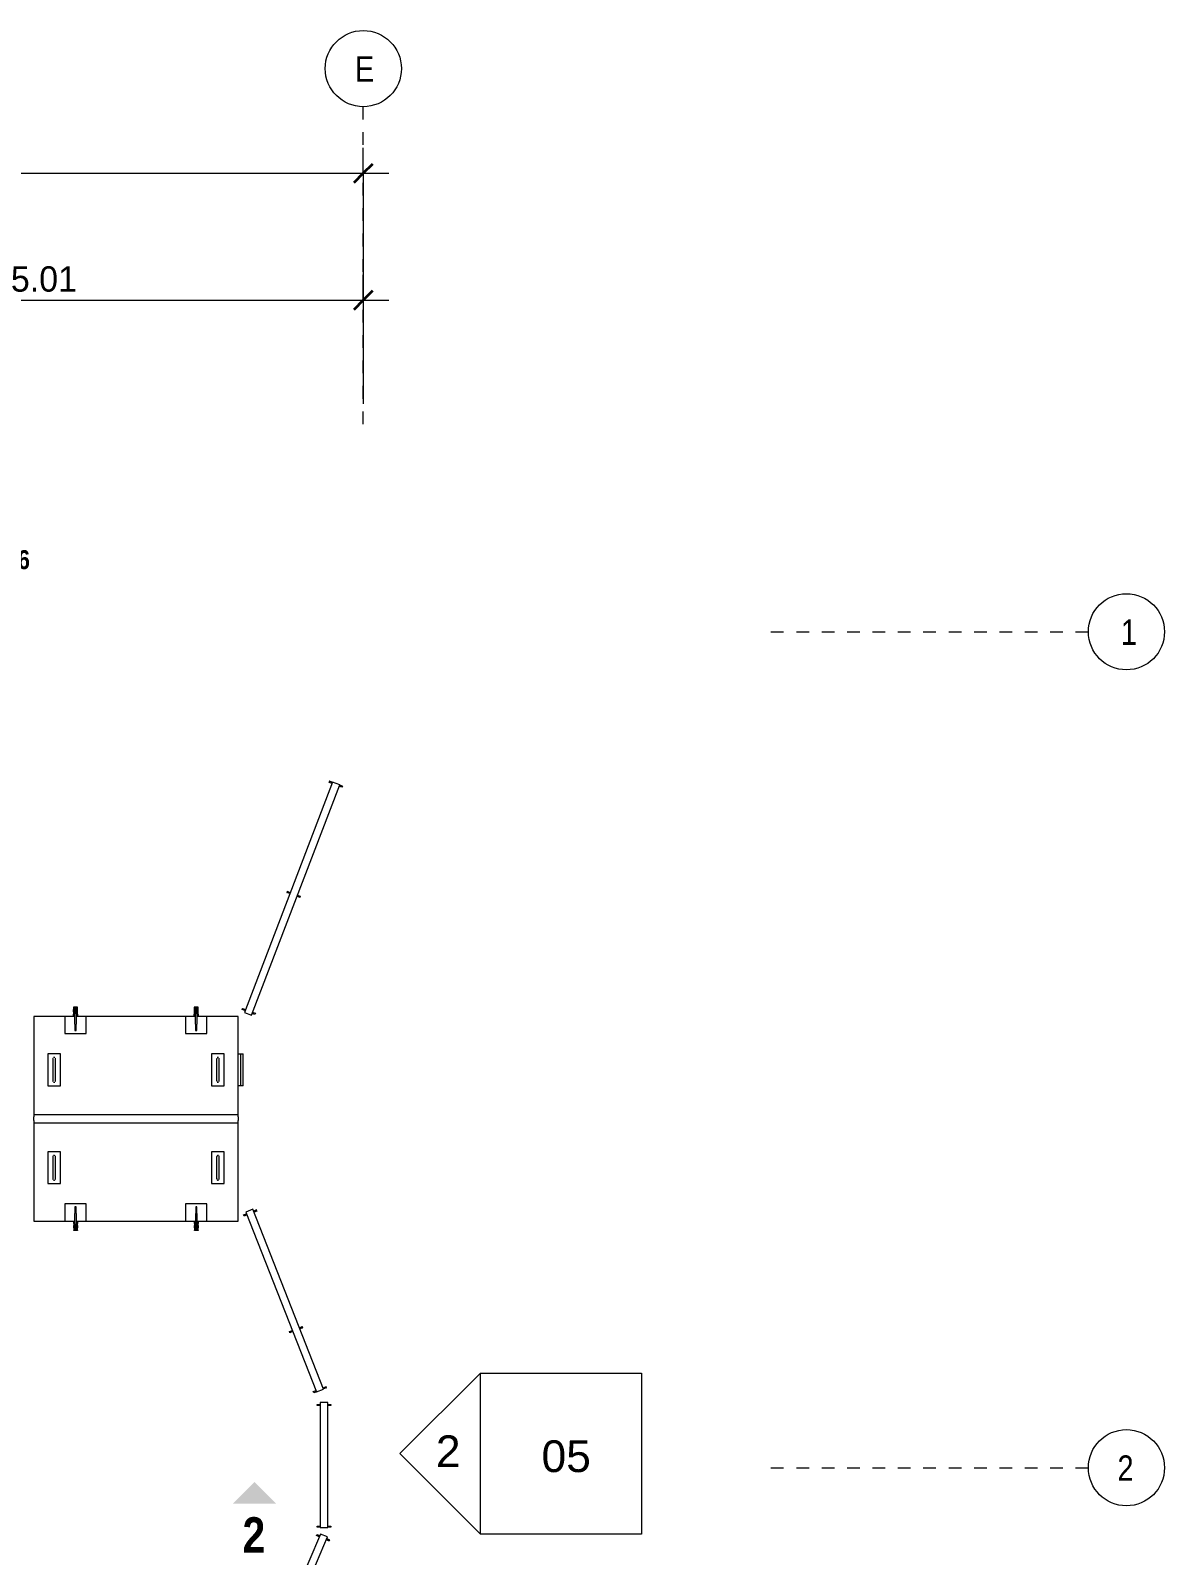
# Model space of a CAD drawing. Header units: metres. Extents: x -3 to 175, y -5 to 18.
# Drawn here: x 125.87 to 134.81, y 5.95 to 17.96 of the extents above; entities that cross this region are included whole.
import ezdxf

# ---------------------------------------------------------------- set-up
doc = ezdxf.new("R2010")
doc.units = ezdxf.units.M
doc.linetypes.add('Grid Line', pattern=[0.022225, 0.0127, -0.003175, 0.003175, -0.003175])
for name, color, linetype, lineweight in [('A-ANNO-DIMS', 7, 'Continuous', 9), ('A-ANNO-DIMS-100', 7, 'Continuous', 9), ('A-FLOR-HRAL', 7, 'Continuous', 9), ('A-GENM', 7, 'Continuous', 9), ('G-ANNO-SYMB', 7, 'Continuous', 9), ('S-GRID', 7, 'Continuous', 9), ('S-GRID-IDEN', 7, 'Continuous', 9)]:
    doc.layers.add(name, color=color, linetype=linetype, lineweight=lineweight)
doc.styles.add('Arial', font='arial.ttf', dxfattribs={"height": 0.25})
doc.styles.add('Century Gothic_1', font='GOTHIC.TTF', dxfattribs={"height": 0.2})
doc.styles.add('Saira Condensed', font='SairaCondensed-Regular.ttf', dxfattribs={"height": 0.2})
doc.styles.add('Saira Condensed_B', font='', dxfattribs={"height": 0.15})
doc.styles.add('Saira Condensed_B_1', font='', dxfattribs={"height": 0.28})
doc.styles.get('Saira Condensed_B').set_extended_font_data('Saira Condensed', bold=True)
doc.styles.get('Saira Condensed_B_1').set_extended_font_data('Saira Condensed', bold=True)
doc.dimstyles.new('FCA_N_Cotas_E100', dxfattribs={"dimscale": 0.3048, "dimtxt": 0.208834, "dimasz": 0.492126, "dimexe": 0.656168, "dimexo": 0.656168, "dimgap": 0.032808, "dimtad": 1, "dimrnd": 0.01, "dimzin": 0, "dimdsep": 46, "dimtxsty": 'Century Gothic_1', "dimblk1": 'OBLIQUE', "dimblk2": 'OBLIQUE', "dimsah": 1, "dimcen": 0.09, "dimdle": 0.656168, "dimazin": 2, "dimtfac": 1, "dimtdec": 4, "dimtix": 1, "dimtmove": 0, "dimatfit": 3, "dimfxl": 1, "dimtvp": 1, "dimtolj": 1, "dimtzin": 0, "dimarcsym": 2})

# ---------------------------------------------------------------- blocks, each defined once
blk = doc.blocks.new('Railing - 50 x 12mm-V205-N-Hab-01')
at = {"layer": 'A-FLOR-HRAL'}
for p, q in [((-0.054, -0.002), (-0.037, -0.002)), ((-0.054, -0.012), (-0.054, -0.002)), ((-0.037, -0.012), (-0.054, -0.012)), ((-0.037, -0.002), (-0.03, -0.002)), ((-0.037, -0.012), (-0.037, -0.002)), ((-0.03, -0.012), (-0.037, -0.012)), ((0.03, -0.002), (0.053, -0.002)), ((0.053, -0.012), (0.03, -0.012)), ((0.054, -0.002), (0.053, -0.002)), ((0.053, -0.002), (0.053, -0.012)), ((0.053, -0.012), (0.054, -0.012)), ((0.054, -0.012), (0.054, -0.002)), ((0.054, -0.012), (0.054, -0.002))]:
    blk.add_line(p, q, dxfattribs=at)
blk = doc.blocks.new('Railing - 50 x 12mm-V196-N-Hab-01')
at = {"layer": 'A-FLOR-HRAL'}
for p, q in [((-0.054, -0.002), (-0.037, -0.002)), ((-0.054, -0.012), (-0.054, -0.002)), ((-0.037, -0.012), (-0.054, -0.012)), ((-0.037, -0.002), (-0.03, -0.002)), ((-0.037, -0.012), (-0.037, -0.002)), ((-0.03, -0.012), (-0.037, -0.012)), ((0.03, -0.002), (0.053, -0.002)), ((0.053, -0.012), (0.03, -0.012)), ((0.054, -0.002), (0.053, -0.002)), ((0.053, -0.002), (0.053, -0.012)), ((0.053, -0.012), (0.054, -0.012)), ((0.054, -0.012), (0.054, -0.002)), ((0.054, -0.012), (0.054, -0.002))]:
    blk.add_line(p, q, dxfattribs=at)
blk = doc.blocks.new('Railing - Railing-2595749-N-Hab-01')
at = {"layer": 'A-FLOR-HRAL'}
for p, q in [((17.666, 12.044), (16.971, 10.23)), ((17.027, 10.208), (17.722, 12.022)), ((17.722, 12.022), (17.666, 12.044)), ((16.971, 10.23), (17.027, 10.208))]:
    blk.add_line(p, q, dxfattribs=at)
at = {"rotation": 159.0388208540791}
for name, p in [('Railing - 50 x 12mm-V196-N-Hab-01', (17.689, 12.021)), ('Railing - 50 x 12mm-V196-N-Hab-01', (17.356, 11.153)), ('Railing - 50 x 12mm-V205-N-Hab-01', (17.003, 10.231))]:
    blk.add_blockref(name, p, dxfattribs=at)
blk = doc.blocks.new('Railing - 50 x 12mm-V209-N-Hab-01')
at = {"layer": 'A-FLOR-HRAL'}
for p, q in [((-0.054, -0.002), (-0.037, -0.002)), ((-0.054, -0.012), (-0.054, -0.002)), ((-0.037, -0.012), (-0.054, -0.012)), ((-0.037, -0.002), (-0.03, -0.002)), ((-0.037, -0.012), (-0.037, -0.002)), ((-0.03, -0.012), (-0.037, -0.012)), ((0.03, -0.002), (0.053, -0.002)), ((0.053, -0.012), (0.03, -0.012)), ((0.054, -0.002), (0.053, -0.002)), ((0.053, -0.002), (0.053, -0.012)), ((0.053, -0.012), (0.054, -0.012)), ((0.054, -0.012), (0.054, -0.002)), ((0.054, -0.012), (0.054, -0.002))]:
    blk.add_line(p, q, dxfattribs=at)
blk = doc.blocks.new('Railing - 50 x 12mm-V194-N-Hab-01')
at = {"layer": 'A-FLOR-HRAL'}
for p, q in [((-0.054, -0.002), (-0.037, -0.002)), ((-0.054, -0.012), (-0.054, -0.002)), ((-0.037, -0.012), (-0.054, -0.012)), ((-0.037, -0.002), (-0.03, -0.002)), ((-0.037, -0.012), (-0.037, -0.002)), ((-0.03, -0.012), (-0.037, -0.012)), ((0.03, -0.002), (0.053, -0.002)), ((0.053, -0.012), (0.03, -0.012)), ((0.054, -0.002), (0.053, -0.002)), ((0.053, -0.002), (0.053, -0.012)), ((0.053, -0.012), (0.054, -0.012)), ((0.054, -0.012), (0.054, -0.002)), ((0.054, -0.012), (0.054, -0.002))]:
    blk.add_line(p, q, dxfattribs=at)
blk = doc.blocks.new('Railing - Railing-2595862-N-Hab-01')
at = {"layer": 'A-FLOR-HRAL'}
for p, q in [((17.038, 8.679), (16.982, 8.657)), ((16.982, 8.657), (17.539, 7.241)), ((17.595, 7.263), (17.038, 8.679)), ((17.539, 7.241), (17.595, 7.263))]:
    blk.add_line(p, q, dxfattribs=at)
at = {"rotation": 21.49276638436435}
for name, p in [('Railing - 50 x 12mm-V209-N-Hab-01', (17.015, 8.656)), ('Railing - 50 x 12mm-V194-N-Hab-01', (17.376, 7.737)), ('Railing - 50 x 12mm-V194-N-Hab-01', (17.563, 7.264))]:
    blk.add_blockref(name, p, dxfattribs=at)
blk = doc.blocks.new('Railing - 50 x 12mm-V210-N-Hab-01')
at = {"layer": 'A-FLOR-HRAL'}
for p, q in [((-0.054, -0.002), (-0.037, -0.002)), ((-0.054, -0.012), (-0.054, -0.002)), ((-0.037, -0.012), (-0.054, -0.012)), ((-0.037, -0.002), (-0.03, -0.002)), ((-0.037, -0.012), (-0.037, -0.002)), ((-0.03, -0.012), (-0.037, -0.012)), ((0.03, -0.002), (0.053, -0.002)), ((0.053, -0.012), (0.03, -0.012)), ((0.054, -0.002), (0.053, -0.002)), ((0.053, -0.002), (0.053, -0.012)), ((0.053, -0.012), (0.054, -0.012)), ((0.054, -0.012), (0.054, -0.002)), ((0.054, -0.012), (0.054, -0.002))]:
    blk.add_line(p, q, dxfattribs=at)
blk = doc.blocks.new('Railing - 50 x 12mm-V201-N-Hab-01')
at = {"layer": 'A-FLOR-HRAL'}
for p, q in [((-0.054, -0.002), (-0.037, -0.002)), ((-0.054, -0.012), (-0.054, -0.002)), ((-0.037, -0.012), (-0.054, -0.012)), ((-0.037, -0.002), (-0.03, -0.002)), ((-0.037, -0.012), (-0.037, -0.002)), ((-0.03, -0.012), (-0.037, -0.012)), ((0.03, -0.002), (0.053, -0.002)), ((0.053, -0.012), (0.03, -0.012)), ((0.054, -0.002), (0.053, -0.002)), ((0.053, -0.002), (0.053, -0.012)), ((0.053, -0.012), (0.054, -0.012)), ((0.054, -0.012), (0.054, -0.002)), ((0.054, -0.012), (0.054, -0.002))]:
    blk.add_line(p, q, dxfattribs=at)
blk = doc.blocks.new('Railing - Railing-2595904-N-Hab-01')
at = {"layer": 'A-FLOR-HRAL'}
for p, q in [((17.568, 7.157), (17.568, 6.173)), ((17.628, 7.157), (17.568, 7.157)), ((17.628, 6.173), (17.628, 7.157)), ((17.568, 6.173), (17.628, 6.173))]:
    blk.add_line(p, q, dxfattribs=at)
for name, p in [('Railing - 50 x 12mm-V210-N-Hab-01', (17.598, 7.144)), ('Railing - 50 x 12mm-V201-N-Hab-01', (17.598, 6.186))]:
    blk.add_blockref(name, p)
blk = doc.blocks.new('Railing - 50 x 12mm-V211-N-Hab-01')
at = {"layer": 'A-FLOR-HRAL'}
for p, q in [((-0.054, -0.002), (-0.037, -0.002)), ((-0.054, -0.012), (-0.054, -0.002)), ((-0.037, -0.012), (-0.054, -0.012)), ((-0.037, -0.002), (-0.03, -0.002)), ((-0.037, -0.012), (-0.037, -0.002)), ((-0.03, -0.012), (-0.037, -0.012)), ((0.03, -0.002), (0.053, -0.002)), ((0.053, -0.012), (0.03, -0.012)), ((0.054, -0.002), (0.053, -0.002)), ((0.053, -0.002), (0.053, -0.012)), ((0.053, -0.012), (0.054, -0.012)), ((0.054, -0.012), (0.054, -0.002)), ((0.054, -0.012), (0.054, -0.002))]:
    blk.add_line(p, q, dxfattribs=at)
blk = doc.blocks.new('Railing - Railing-2595934-N-Hab-01')
at = {"layer": 'A-FLOR-HRAL'}
for p, q in [((17.571, 6.121), (16.974, 4.715)), ((17.029, 4.691), (17.626, 6.098)), ((17.626, 6.098), (17.571, 6.121)), ((16.974, 4.715), (17.029, 4.691))]:
    blk.add_line(p, q, dxfattribs=at)
at = {"rotation": 336.9999999999996}
for name, p in [('Railing - 50 x 12mm-V211-N-Hab-01', (17.593, 6.098)), ('Railing - 50 x 12mm-V196-N-Hab-01', (17.207, 5.189)), ('Railing - 50 x 12mm-V196-N-Hab-01', (17.006, 4.715))]:
    blk.add_blockref(name, p, dxfattribs=at)
blk = doc.blocks.new('M_Boca Acceso Tanque alimentación - M_Boca Acceso Tanque alimentación-2617080-N-Hab-01')
at = {"layer": 'A-GENM'}
for p, q in [((-0.511, 0.825), (-0.511, 0.843)), ((-0.26, 0.843), (-0.511, 0.843)), ((-0.26, 0.843), (-0.26, 0.825)), ((-0.031, 0.805), (-0.806, 0.805)), ((-0.806, 0.805), (-0.806, 0.558)), ((-0.511, 0.805), (-0.511, 0.825)), ((-0.26, 0.825), (-0.511, 0.825)), ((-0.26, 0.825), (-0.26, 0.805)), ((-0.031, 0.805), (-0.031, -0.805)), ((-0.015, 0.805), (-0.031, 0.805)), ((-0.015, 0.805), (0.015, 0.805)), ((0.031, 0.805), (0.015, 0.805)), ((0.031, -0.805), (0.031, 0.805)), ((0.806, 0.805), (0.031, 0.805)), ((0.806, 0.558), (0.806, 0.805)), ((-0.26, 0.695), (-0.511, 0.695)), ((-0.511, 0.695), (-0.511, 0.645)), ((-0.511, 0.645), (-0.511, 0.594)), ((-0.386, 0.655), (-0.443, 0.655)), ((-0.443, 0.635), (-0.386, 0.635)), ((-0.328, 0.655), (-0.386, 0.655)), ((-0.386, 0.635), (-0.328, 0.635)), ((-0.26, 0.645), (-0.26, 0.695)), ((-0.26, 0.594), (-0.26, 0.645)), ((0.26, 0.695), (0.26, 0.645)), ((0.511, 0.695), (0.26, 0.695)), ((0.26, 0.645), (0.26, 0.594)), ((0.386, 0.655), (0.328, 0.655)), ((0.328, 0.635), (0.386, 0.635)), ((0.443, 0.655), (0.386, 0.655)), ((0.386, 0.635), (0.443, 0.635)), ((0.511, 0.645), (0.511, 0.695)), ((0.511, 0.594), (0.511, 0.645)), ((-0.88, 0.489), (-0.878, 0.489)), ((-0.88, 0.479), (-0.88, 0.489)), ((-0.878, 0.489), (-0.878, 0.479)), ((-0.824, 0.489), (-0.878, 0.489)), ((-0.878, 0.489), (-0.878, 0.479)), ((-0.86, 0.49), (-0.86, 0.489)), ((-0.842, 0.49), (-0.86, 0.49)), ((-0.842, 0.489), (-0.842, 0.49)), ((-0.824, 0.479), (-0.824, 0.489)), ((-0.824, 0.489), (-0.806, 0.489)), ((-0.671, 0.558), (-0.806, 0.558)), ((-0.806, 0.558), (-0.806, 0.479)), ((-0.671, 0.39), (-0.671, 0.558)), ((-0.511, 0.594), (-0.26, 0.594)), ((0.26, 0.594), (0.511, 0.594)), ((0.806, 0.558), (0.671, 0.558)), ((0.671, 0.558), (0.671, 0.39)), ((0.806, 0.48), (0.806, 0.558)), ((0.806, 0.49), (0.824, 0.49)), ((0.824, 0.49), (0.824, 0.48)), ((0.878, 0.49), (0.824, 0.49)), ((0.842, 0.492), (0.842, 0.49)), ((0.86, 0.492), (0.842, 0.492)), ((0.86, 0.49), (0.86, 0.492)), ((0.878, 0.48), (0.878, 0.49)), ((0.878, 0.49), (0.88, 0.49)), ((0.878, 0.48), (0.878, 0.49)), ((0.88, 0.49), (0.88, 0.48)), ((-0.878, 0.479), (-0.88, 0.479)), ((-0.88, 0.469), (-0.878, 0.469)), ((-0.88, 0.459), (-0.88, 0.469)), ((-0.878, 0.459), (-0.88, 0.459)), ((-0.878, 0.479), (-0.878, 0.469)), ((-0.827, 0.479), (-0.878, 0.479)), ((-0.878, 0.469), (-0.827, 0.469)), ((-0.878, 0.469), (-0.878, 0.459)), ((-0.878, 0.469), (-0.878, 0.459)), ((-0.878, 0.459), (-0.824, 0.459)), ((-0.86, 0.459), (-0.86, 0.457)), ((-0.86, 0.457), (-0.842, 0.457)), ((-0.842, 0.457), (-0.842, 0.459)), ((-0.827, 0.479), (-0.746, 0.479)), ((-0.746, 0.469), (-0.827, 0.469)), ((-0.824, 0.459), (-0.824, 0.469)), ((-0.806, 0.459), (-0.824, 0.459)), ((-0.806, 0.469), (-0.806, 0.39)), ((-0.806, 0.39), (-0.806, -0.393)), ((-0.806, 0.39), (-0.671, 0.39)), ((-0.694, 0.479), (-0.746, 0.479)), ((-0.746, 0.469), (-0.694, 0.469)), ((-0.694, 0.469), (-0.694, 0.479)), ((0.671, 0.39), (0.806, 0.39)), ((0.694, 0.48), (0.694, 0.47)), ((0.746, 0.48), (0.694, 0.48)), ((0.694, 0.47), (0.746, 0.47)), ((0.746, 0.48), (0.827, 0.48)), ((0.827, 0.47), (0.746, 0.47)), ((0.806, 0.39), (0.806, 0.47)), ((0.824, 0.46), (0.806, 0.46)), ((0.806, -0.393), (0.806, 0.39)), ((0.824, 0.47), (0.824, 0.46)), ((0.824, 0.46), (0.878, 0.46)), ((0.878, 0.48), (0.827, 0.48)), ((0.827, 0.47), (0.878, 0.47)), ((0.842, 0.46), (0.842, 0.459)), ((0.842, 0.459), (0.86, 0.459)), ((0.86, 0.459), (0.86, 0.46)), ((0.878, 0.47), (0.878, 0.48)), ((0.88, 0.48), (0.878, 0.48)), ((0.878, 0.46), (0.878, 0.47)), ((0.878, 0.47), (0.88, 0.47)), ((0.878, 0.46), (0.878, 0.47)), ((0.88, 0.46), (0.878, 0.46)), ((0.88, 0.47), (0.88, 0.46)), ((-0.88, -0.462), (-0.878, -0.462)), ((-0.88, -0.472), (-0.88, -0.462)), ((-0.878, -0.472), (-0.88, -0.472)), ((-0.878, -0.462), (-0.878, -0.472)), ((-0.824, -0.462), (-0.878, -0.462)), ((-0.878, -0.462), (-0.878, -0.472)), ((-0.878, -0.472), (-0.878, -0.482)), ((-0.827, -0.472), (-0.878, -0.472)), ((-0.86, -0.461), (-0.86, -0.462)), ((-0.842, -0.461), (-0.86, -0.461)), ((-0.842, -0.462), (-0.842, -0.461)), ((-0.827, -0.472), (-0.746, -0.472)), ((-0.824, -0.472), (-0.824, -0.462)), ((-0.824, -0.462), (-0.806, -0.462)), ((-0.671, -0.393), (-0.806, -0.393)), ((-0.806, -0.393), (-0.806, -0.472)), ((-0.694, -0.472), (-0.746, -0.472)), ((-0.694, -0.482), (-0.694, -0.472)), ((-0.671, -0.561), (-0.671, -0.393)), ((0.806, -0.393), (0.671, -0.393)), ((0.671, -0.393), (0.671, -0.561)), ((0.694, -0.471), (0.694, -0.481)), ((0.746, -0.471), (0.694, -0.471)), ((0.746, -0.471), (0.827, -0.471)), ((0.806, -0.471), (0.806, -0.393)), ((0.806, -0.461), (0.824, -0.461)), ((0.824, -0.461), (0.824, -0.471)), ((0.878, -0.461), (0.824, -0.461)), ((0.878, -0.471), (0.827, -0.471)), ((0.842, -0.459), (0.842, -0.461)), ((0.86, -0.459), (0.842, -0.459)), ((0.86, -0.461), (0.86, -0.459)), ((0.878, -0.471), (0.878, -0.461)), ((0.878, -0.461), (0.88, -0.461)), ((0.878, -0.471), (0.878, -0.461)), ((0.878, -0.481), (0.878, -0.471)), ((0.88, -0.471), (0.878, -0.471)), ((0.88, -0.461), (0.88, -0.471)), ((-0.88, -0.482), (-0.878, -0.482)), ((-0.88, -0.492), (-0.88, -0.482)), ((-0.878, -0.492), (-0.88, -0.492)), ((-0.878, -0.482), (-0.827, -0.482)), ((-0.878, -0.482), (-0.878, -0.492)), ((-0.878, -0.482), (-0.878, -0.492)), ((-0.878, -0.492), (-0.824, -0.492)), ((-0.86, -0.492), (-0.86, -0.494)), ((-0.86, -0.494), (-0.842, -0.494)), ((-0.842, -0.494), (-0.842, -0.492)), ((-0.746, -0.482), (-0.827, -0.482)), ((-0.824, -0.492), (-0.824, -0.482)), ((-0.806, -0.492), (-0.824, -0.492)), ((-0.806, -0.482), (-0.806, -0.561)), ((-0.806, -0.561), (-0.806, -0.805)), ((-0.806, -0.561), (-0.671, -0.561)), ((-0.746, -0.482), (-0.694, -0.482)), ((-0.26, -0.594), (-0.511, -0.594)), ((-0.511, -0.594), (-0.511, -0.645)), ((-0.26, -0.645), (-0.26, -0.594)), ((0.511, -0.594), (0.26, -0.594)), ((0.26, -0.594), (0.26, -0.645)), ((0.511, -0.645), (0.511, -0.594)), ((0.671, -0.561), (0.806, -0.561)), ((0.694, -0.481), (0.746, -0.481)), ((0.827, -0.481), (0.746, -0.481)), ((0.806, -0.561), (0.806, -0.481)), ((0.824, -0.491), (0.806, -0.491)), ((0.806, -0.805), (0.806, -0.561)), ((0.824, -0.481), (0.824, -0.491)), ((0.824, -0.491), (0.878, -0.491)), ((0.827, -0.481), (0.878, -0.481)), ((0.842, -0.491), (0.842, -0.492)), ((0.842, -0.492), (0.86, -0.492)), ((0.86, -0.492), (0.86, -0.491)), ((0.878, -0.491), (0.878, -0.481)), ((0.878, -0.481), (0.88, -0.481)), ((0.878, -0.491), (0.878, -0.481)), ((0.88, -0.491), (0.878, -0.491)), ((0.88, -0.481), (0.88, -0.491)), ((-0.511, -0.645), (-0.511, -0.695)), ((-0.511, -0.695), (-0.26, -0.695)), ((-0.386, -0.635), (-0.443, -0.635)), ((-0.443, -0.655), (-0.386, -0.655)), ((-0.328, -0.635), (-0.386, -0.635)), ((-0.386, -0.655), (-0.328, -0.655)), ((-0.26, -0.695), (-0.26, -0.645)), ((0.26, -0.645), (0.26, -0.695)), ((0.26, -0.695), (0.511, -0.695)), ((0.386, -0.635), (0.328, -0.635)), ((0.328, -0.655), (0.386, -0.655)), ((0.443, -0.635), (0.386, -0.635)), ((0.386, -0.655), (0.443, -0.655)), ((0.511, -0.695), (0.511, -0.645)), ((-0.806, -0.805), (-0.031, -0.805)), ((-0.031, -0.805), (-0.015, -0.805)), ((0.015, -0.805), (-0.015, -0.805)), ((0.015, -0.805), (0.031, -0.805)), ((0.031, -0.805), (0.806, -0.805))]:
    blk.add_line(p, q, dxfattribs=at)
at = {"layer": 'A-GENM', "flags": 128}
for points in [[(-0.443, 0.655), (-0.445, 0.655), (-0.446, 0.655), (-0.447, 0.655), (-0.448, 0.655), (-0.449, 0.655), (-0.45, 0.655), (-0.452, 0.655), (-0.453, 0.655), (-0.454, 0.655), (-0.455, 0.655), (-0.456, 0.655), (-0.457, 0.655), (-0.458, 0.655), (-0.459, 0.655), (-0.46, 0.655), (-0.461, 0.655), (-0.462, 0.655), (-0.463, 0.655), (-0.464, 0.655), (-0.465, 0.655), (-0.466, 0.655), (-0.466, 0.655), (-0.467, 0.655), (-0.468, 0.655), (-0.469, 0.655), (-0.469, 0.655), (-0.47, 0.655), (-0.47, 0.655), (-0.471, 0.655), (-0.471, 0.655), (-0.472, 0.655), (-0.472, 0.655), (-0.472, 0.655), (-0.473, 0.655), (-0.473, 0.655), (-0.473, 0.655), (-0.473, 0.655), (-0.473, 0.655), (-0.473, 0.655)], [(-0.473, 0.635), (-0.473, 0.635), (-0.473, 0.635), (-0.473, 0.635), (-0.473, 0.635), (-0.473, 0.635), (-0.472, 0.635), (-0.472, 0.635), (-0.472, 0.635), (-0.471, 0.635), (-0.471, 0.635), (-0.47, 0.635), (-0.47, 0.635), (-0.469, 0.635), (-0.469, 0.635), (-0.468, 0.635), (-0.467, 0.635), (-0.467, 0.635), (-0.466, 0.635), (-0.465, 0.635), (-0.464, 0.635), (-0.463, 0.635), (-0.462, 0.635), (-0.462, 0.635), (-0.461, 0.635), (-0.46, 0.635), (-0.459, 0.635), (-0.457, 0.635), (-0.456, 0.635), (-0.455, 0.635), (-0.454, 0.635), (-0.453, 0.635), (-0.452, 0.635), (-0.451, 0.635), (-0.45, 0.635), (-0.448, 0.635), (-0.447, 0.635), (-0.446, 0.635), (-0.445, 0.635), (-0.444, 0.635), (-0.443, 0.635)], [(-0.298, 0.655), (-0.298, 0.655), (-0.298, 0.655), (-0.298, 0.655), (-0.298, 0.655), (-0.298, 0.655), (-0.299, 0.655), (-0.299, 0.655), (-0.299, 0.655), (-0.3, 0.655), (-0.3, 0.655), (-0.301, 0.655), (-0.301, 0.655), (-0.302, 0.655), (-0.302, 0.655), (-0.303, 0.655), (-0.304, 0.655), (-0.304, 0.655), (-0.305, 0.655), (-0.306, 0.655), (-0.307, 0.655), (-0.308, 0.655), (-0.309, 0.655), (-0.309, 0.655), (-0.31, 0.655), (-0.311, 0.655), (-0.312, 0.655), (-0.314, 0.655), (-0.315, 0.655), (-0.316, 0.655), (-0.317, 0.655), (-0.318, 0.655), (-0.319, 0.655), (-0.32, 0.655), (-0.321, 0.655), (-0.323, 0.655), (-0.324, 0.655), (-0.325, 0.655), (-0.326, 0.655), (-0.327, 0.655), (-0.328, 0.655)], [(-0.328, 0.635), (-0.326, 0.635), (-0.325, 0.635), (-0.324, 0.635), (-0.323, 0.635), (-0.322, 0.635), (-0.321, 0.635), (-0.319, 0.635), (-0.318, 0.635), (-0.317, 0.635), (-0.316, 0.635), (-0.315, 0.635), (-0.314, 0.635), (-0.313, 0.635), (-0.312, 0.635), (-0.311, 0.635), (-0.31, 0.635), (-0.309, 0.635), (-0.308, 0.635), (-0.307, 0.635), (-0.306, 0.635), (-0.305, 0.635), (-0.305, 0.635), (-0.304, 0.635), (-0.303, 0.635), (-0.302, 0.635), (-0.302, 0.635), (-0.301, 0.635), (-0.301, 0.635), (-0.3, 0.635), (-0.3, 0.635), (-0.299, 0.635), (-0.299, 0.635), (-0.299, 0.635), (-0.298, 0.635), (-0.298, 0.635), (-0.298, 0.635), (-0.298, 0.635), (-0.298, 0.635), (-0.298, 0.635)], [(0.328, 0.655), (0.326, 0.655), (0.325, 0.655), (0.324, 0.655), (0.323, 0.655), (0.322, 0.655), (0.321, 0.655), (0.319, 0.655), (0.318, 0.655), (0.317, 0.655), (0.316, 0.655), (0.315, 0.655), (0.314, 0.655), (0.313, 0.655), (0.312, 0.655), (0.311, 0.655), (0.31, 0.655), (0.309, 0.655), (0.308, 0.655), (0.307, 0.655), (0.306, 0.655), (0.305, 0.655), (0.305, 0.655), (0.304, 0.655), (0.303, 0.655), (0.302, 0.655), (0.302, 0.655), (0.301, 0.655), (0.301, 0.655), (0.3, 0.655), (0.3, 0.655), (0.299, 0.655), (0.299, 0.655), (0.299, 0.655), (0.298, 0.655), (0.298, 0.655), (0.298, 0.655), (0.298, 0.655), (0.298, 0.655), (0.298, 0.655)], [(0.298, 0.635), (0.298, 0.635), (0.298, 0.635), (0.298, 0.635), (0.298, 0.635), (0.298, 0.635), (0.299, 0.635), (0.299, 0.635), (0.299, 0.635), (0.3, 0.635), (0.3, 0.635), (0.301, 0.635), (0.301, 0.635), (0.302, 0.635), (0.302, 0.635), (0.303, 0.635), (0.304, 0.635), (0.304, 0.635), (0.305, 0.635), (0.306, 0.635), (0.307, 0.635), (0.308, 0.635), (0.309, 0.635), (0.309, 0.635), (0.31, 0.635), (0.311, 0.635), (0.312, 0.635), (0.314, 0.635), (0.315, 0.635), (0.316, 0.635), (0.317, 0.635), (0.318, 0.635), (0.319, 0.635), (0.32, 0.635), (0.321, 0.635), (0.323, 0.635), (0.324, 0.635), (0.325, 0.635), (0.326, 0.635), (0.327, 0.635), (0.328, 0.635)], [(0.473, 0.655), (0.473, 0.655), (0.473, 0.655), (0.473, 0.655), (0.473, 0.655), (0.473, 0.655), (0.472, 0.655), (0.472, 0.655), (0.472, 0.655), (0.471, 0.655), (0.471, 0.655), (0.47, 0.655), (0.47, 0.655), (0.469, 0.655), (0.469, 0.655), (0.468, 0.655), (0.467, 0.655), (0.467, 0.655), (0.466, 0.655), (0.465, 0.655), (0.464, 0.655), (0.463, 0.655), (0.462, 0.655), (0.462, 0.655), (0.461, 0.655), (0.46, 0.655), (0.459, 0.655), (0.457, 0.655), (0.456, 0.655), (0.455, 0.655), (0.454, 0.655), (0.453, 0.655), (0.452, 0.655), (0.451, 0.655), (0.45, 0.655), (0.448, 0.655), (0.447, 0.655), (0.446, 0.655), (0.445, 0.655), (0.444, 0.655), (0.443, 0.655)], [(0.443, 0.635), (0.445, 0.635), (0.446, 0.635), (0.447, 0.635), (0.448, 0.635), (0.449, 0.635), (0.45, 0.635), (0.452, 0.635), (0.453, 0.635), (0.454, 0.635), (0.455, 0.635), (0.456, 0.635), (0.457, 0.635), (0.458, 0.635), (0.459, 0.635), (0.46, 0.635), (0.461, 0.635), (0.462, 0.635), (0.463, 0.635), (0.464, 0.635), (0.465, 0.635), (0.466, 0.635), (0.466, 0.635), (0.467, 0.635), (0.468, 0.635), (0.469, 0.635), (0.469, 0.635), (0.47, 0.635), (0.47, 0.635), (0.471, 0.635), (0.471, 0.635), (0.472, 0.635), (0.472, 0.635), (0.472, 0.635), (0.473, 0.635), (0.473, 0.635), (0.473, 0.635), (0.473, 0.635), (0.473, 0.635), (0.473, 0.635)], [(-0.443, -0.635), (-0.445, -0.635), (-0.446, -0.635), (-0.447, -0.635), (-0.448, -0.635), (-0.449, -0.635), (-0.45, -0.635), (-0.452, -0.635), (-0.453, -0.635), (-0.454, -0.635), (-0.455, -0.635), (-0.456, -0.635), (-0.457, -0.635), (-0.458, -0.635), (-0.459, -0.635), (-0.46, -0.635), (-0.461, -0.635), (-0.462, -0.635), (-0.463, -0.635), (-0.464, -0.635), (-0.465, -0.635), (-0.466, -0.635), (-0.466, -0.635), (-0.467, -0.635), (-0.468, -0.635), (-0.469, -0.635), (-0.469, -0.635), (-0.47, -0.635), (-0.47, -0.635), (-0.471, -0.635), (-0.471, -0.635), (-0.472, -0.635), (-0.472, -0.635), (-0.472, -0.635), (-0.473, -0.635), (-0.473, -0.635), (-0.473, -0.635), (-0.473, -0.635), (-0.473, -0.635), (-0.473, -0.635)], [(-0.473, -0.655), (-0.473, -0.655), (-0.473, -0.655), (-0.473, -0.655), (-0.473, -0.655), (-0.473, -0.655), (-0.472, -0.655), (-0.472, -0.655), (-0.472, -0.655), (-0.471, -0.655), (-0.471, -0.655), (-0.47, -0.655), (-0.47, -0.655), (-0.469, -0.655), (-0.469, -0.655), (-0.468, -0.655), (-0.467, -0.655), (-0.467, -0.655), (-0.466, -0.655), (-0.465, -0.655), (-0.464, -0.655), (-0.463, -0.655), (-0.462, -0.655), (-0.462, -0.655), (-0.461, -0.655), (-0.46, -0.655), (-0.459, -0.655), (-0.457, -0.655), (-0.456, -0.655), (-0.455, -0.655), (-0.454, -0.655), (-0.453, -0.655), (-0.452, -0.655), (-0.451, -0.655), (-0.45, -0.655), (-0.448, -0.655), (-0.447, -0.655), (-0.446, -0.655), (-0.445, -0.655), (-0.444, -0.655), (-0.443, -0.655)], [(-0.298, -0.635), (-0.298, -0.635), (-0.298, -0.635), (-0.298, -0.635), (-0.298, -0.635), (-0.298, -0.635), (-0.299, -0.635), (-0.299, -0.635), (-0.299, -0.635), (-0.3, -0.635), (-0.3, -0.635), (-0.301, -0.635), (-0.301, -0.635), (-0.302, -0.635), (-0.302, -0.635), (-0.303, -0.635), (-0.304, -0.635), (-0.304, -0.635), (-0.305, -0.635), (-0.306, -0.635), (-0.307, -0.635), (-0.308, -0.635), (-0.309, -0.635), (-0.309, -0.635), (-0.31, -0.635), (-0.311, -0.635), (-0.312, -0.635), (-0.314, -0.635), (-0.315, -0.635), (-0.316, -0.635), (-0.317, -0.635), (-0.318, -0.635), (-0.319, -0.635), (-0.32, -0.635), (-0.321, -0.635), (-0.323, -0.635), (-0.324, -0.635), (-0.325, -0.635), (-0.326, -0.635), (-0.327, -0.635), (-0.328, -0.635)], [(-0.328, -0.655), (-0.326, -0.655), (-0.325, -0.655), (-0.324, -0.655), (-0.323, -0.655), (-0.322, -0.655), (-0.321, -0.655), (-0.319, -0.655), (-0.318, -0.655), (-0.317, -0.655), (-0.316, -0.655), (-0.315, -0.655), (-0.314, -0.655), (-0.313, -0.655), (-0.312, -0.655), (-0.311, -0.655), (-0.31, -0.655), (-0.309, -0.655), (-0.308, -0.655), (-0.307, -0.655), (-0.306, -0.655), (-0.305, -0.655), (-0.305, -0.655), (-0.304, -0.655), (-0.303, -0.655), (-0.302, -0.655), (-0.302, -0.655), (-0.301, -0.655), (-0.301, -0.655), (-0.3, -0.655), (-0.3, -0.655), (-0.299, -0.655), (-0.299, -0.655), (-0.299, -0.655), (-0.298, -0.655), (-0.298, -0.655), (-0.298, -0.655), (-0.298, -0.655), (-0.298, -0.655), (-0.298, -0.655)], [(0.328, -0.635), (0.326, -0.635), (0.325, -0.635), (0.324, -0.635), (0.323, -0.635), (0.322, -0.635), (0.321, -0.635), (0.319, -0.635), (0.318, -0.635), (0.317, -0.635), (0.316, -0.635), (0.315, -0.635), (0.314, -0.635), (0.313, -0.635), (0.312, -0.635), (0.311, -0.635), (0.31, -0.635), (0.309, -0.635), (0.308, -0.635), (0.307, -0.635), (0.306, -0.635), (0.305, -0.635), (0.305, -0.635), (0.304, -0.635), (0.303, -0.635), (0.302, -0.635), (0.302, -0.635), (0.301, -0.635), (0.301, -0.635), (0.3, -0.635), (0.3, -0.635), (0.299, -0.635), (0.299, -0.635), (0.299, -0.635), (0.298, -0.635), (0.298, -0.635), (0.298, -0.635), (0.298, -0.635), (0.298, -0.635), (0.298, -0.635)], [(0.298, -0.655), (0.298, -0.655), (0.298, -0.655), (0.298, -0.655), (0.298, -0.655), (0.298, -0.655), (0.299, -0.655), (0.299, -0.655), (0.299, -0.655), (0.3, -0.655), (0.3, -0.655), (0.301, -0.655), (0.301, -0.655), (0.302, -0.655), (0.302, -0.655), (0.303, -0.655), (0.304, -0.655), (0.304, -0.655), (0.305, -0.655), (0.306, -0.655), (0.307, -0.655), (0.308, -0.655), (0.309, -0.655), (0.309, -0.655), (0.31, -0.655), (0.311, -0.655), (0.312, -0.655), (0.314, -0.655), (0.315, -0.655), (0.316, -0.655), (0.317, -0.655), (0.318, -0.655), (0.319, -0.655), (0.32, -0.655), (0.321, -0.655), (0.323, -0.655), (0.324, -0.655), (0.325, -0.655), (0.326, -0.655), (0.327, -0.655), (0.328, -0.655)], [(0.473, -0.635), (0.473, -0.635), (0.473, -0.635), (0.473, -0.635), (0.473, -0.635), (0.473, -0.635), (0.472, -0.635), (0.472, -0.635), (0.472, -0.635), (0.471, -0.635), (0.471, -0.635), (0.47, -0.635), (0.47, -0.635), (0.469, -0.635), (0.469, -0.635), (0.468, -0.635), (0.467, -0.635), (0.467, -0.635), (0.466, -0.635), (0.465, -0.635), (0.464, -0.635), (0.463, -0.635), (0.462, -0.635), (0.462, -0.635), (0.461, -0.635), (0.46, -0.635), (0.459, -0.635), (0.457, -0.635), (0.456, -0.635), (0.455, -0.635), (0.454, -0.635), (0.453, -0.635), (0.452, -0.635), (0.451, -0.635), (0.45, -0.635), (0.448, -0.635), (0.447, -0.635), (0.446, -0.635), (0.445, -0.635), (0.444, -0.635), (0.443, -0.635)], [(0.443, -0.655), (0.445, -0.655), (0.446, -0.655), (0.447, -0.655), (0.448, -0.655), (0.449, -0.655), (0.45, -0.655), (0.452, -0.655), (0.453, -0.655), (0.454, -0.655), (0.455, -0.655), (0.456, -0.655), (0.457, -0.655), (0.458, -0.655), (0.459, -0.655), (0.46, -0.655), (0.461, -0.655), (0.462, -0.655), (0.463, -0.655), (0.464, -0.655), (0.465, -0.655), (0.466, -0.655), (0.466, -0.655), (0.467, -0.655), (0.468, -0.655), (0.469, -0.655), (0.469, -0.655), (0.47, -0.655), (0.47, -0.655), (0.471, -0.655), (0.471, -0.655), (0.472, -0.655), (0.472, -0.655), (0.472, -0.655), (0.473, -0.655), (0.473, -0.655), (0.473, -0.655), (0.473, -0.655), (0.473, -0.655), (0.473, -0.655)]]:
    blk.add_lwpolyline(points, dxfattribs=at)
at = {"layer": 'A-GENM'}
for centre, start, end in [((-0.473, 0.645), 150, 180), ((-0.473, 0.645), 180, 210), ((-0.473, 0.645), 80.9434, 120), ((-0.473, 0.645), 240, 279.0566), ((-0.298, 0.645), 60, 99.0566), ((-0.298, 0.645), 260.9434, 300), ((-0.298, 0.645), 0, 30), ((-0.298, 0.645), 330, 0), ((0.298, 0.645), 150, 180), ((0.298, 0.645), 180, 210), ((0.298, 0.645), 80.9434, 120), ((0.298, 0.645), 240, 279.0566), ((0.473, 0.645), 60, 99.0566), ((0.473, 0.645), 260.9434, 300), ((0.473, 0.645), 0, 30), ((0.473, 0.645), 330, 0), ((-0.473, -0.645), 150, 180), ((-0.473, -0.645), 180, 210), ((-0.473, -0.645), 80.9434, 120), ((-0.473, -0.645), 240, 279.0566), ((-0.298, -0.645), 60, 99.0566), ((-0.298, -0.645), 260.9434, 300), ((-0.298, -0.645), 0, 30), ((-0.298, -0.645), 330, 0), ((0.298, -0.645), 150, 180), ((0.298, -0.645), 180, 210), ((0.298, -0.645), 80.9434, 120), ((0.298, -0.645), 240, 279.0566), ((0.473, -0.645), 60, 99.0566), ((0.473, -0.645), 260.9434, 300), ((0.473, -0.645), 0, 30), ((0.473, -0.645), 330, 0)]:
    blk.add_arc(centre, 0.01, start, end, dxfattribs=at)
blk = doc.blocks.new('Grid - 3mm-1144979-N-Hab-01')
at = {"layer": 'S-GRID-IDEN', "color": 253, "true_color": 0xaaaaaa}
blk.add_circle((0, 0), 0.003, dxfattribs=at)
blk = doc.blocks.new('DIMBLOCK20-N-Hab-01')
at = {"layer": 'A-ANNO-DIMS-100'}
for p, q in [((123.486, 15.84), (123.486, 16.04)), ((128.495, 15.84), (128.495, 16.04)), ((123.486, 15.84), (128.695, 15.84)), ((123.486, 15.84), (123.486, 15.024)), ((128.495, 15.84), (128.495, 15.024))]:
    blk.add_line(p, q, dxfattribs=at)
at = {"layer": 'A-ANNO-DIMS-100', "lineweight": 35}
for p, q in [((123.486, 15.84), (123.561, 15.915)), ((128.495, 15.84), (128.57, 15.915)), ((123.486, 15.84), (123.411, 15.765)), ((128.495, 15.84), (128.42, 15.765))]:
    blk.add_line(p, q, dxfattribs=at)
at = {"layer": 'A-ANNO-DIMS-100', "color": 0, "insert": (125.719, 16.107), "char_height": 0.2, "width": 0.65236, "attachment_point": 1, "line_spacing_factor": 0.984502, "style": 'Century Gothic_1'}
blk.add_mtext('5.01', dxfattribs=at)
blk = doc.blocks.new('_Oblique')
at = {"color": 0, "linetype": 'ByBlock', "lineweight": -2}
blk.add_line((-0.5, -0.5), (0.5, 0.5), dxfattribs=at)
blk = doc.blocks.new('DIMBLOCK23-N-Hab-01')
at = {"layer": 'A-ANNO-DIMS-100'}
for p, q in [((104.671, 16.84), (104.671, 17.04)), ((128.495, 16.84), (128.495, 17.04)), ((104.471, 16.84), (128.695, 16.84)), ((104.671, 16.84), (104.671, 15.024)), ((128.495, 16.84), (128.495, 15.024))]:
    blk.add_line(p, q, dxfattribs=at)
at = {"layer": 'A-ANNO-DIMS-100', "lineweight": 35}
for p, q in [((104.671, 16.84), (104.596, 16.765)), ((104.671, 16.84), (104.746, 16.915)), ((128.495, 16.84), (128.42, 16.765)), ((128.495, 16.84), (128.57, 16.915))]:
    blk.add_line(p, q, dxfattribs=at)
at = {"layer": 'A-ANNO-DIMS-100', "color": 0, "insert": (116.233, 17.107), "char_height": 0.2, "width": 0.83931, "attachment_point": 1, "line_spacing_factor": 0.984502, "style": 'Century Gothic_1'}
blk.add_mtext('23.82', dxfattribs=at)
blk = doc.blocks.new('Section - Símbolo_Detalle_Plano-1146154-N-Hab-01')
at = {"layer": 'G-ANNO-SYMB', "true_color": 0x808080}
blk.add_hatch(color=8, dxfattribs=at).paths.add_polyline_path([(-0.0043, 0.0043), (-0.0077, 0.0043), (-0.006, 0.006)])
blk = doc.blocks.new('Elevation - Detail Number-1115207-N-Hab-01')
at = {"layer": 'G-ANNO-SYMB'}
for p, q in [((-0.00635, -0.00635), (-0.00635, 0.00635)), ((-0.00635, 0.00635), (0.00635, 0.00635)), ((0.00635, 0.00635), (0.00635, -0.00635)), ((0.00635, -0.00635), (-0.00635, -0.00635))]:
    blk.add_line(p, q, dxfattribs=at)
blk = doc.blocks.new('Elevation - Detail Number-1115155-N-Hab-01')
at = {"layer": 'G-ANNO-SYMB'}
for p, q in [((0, 0.00635), (-0.00635, 0)), ((0.00635, 0), (0, 0.00635)), ((-0.00635, 0), (0.00635, 0))]:
    blk.add_line(p, q, dxfattribs=at)

msp = doc.modelspace()

# ---------------------------------------------------------------- linework, layer by layer
at = {"layer": 'S-GRID', "color": 254, "linetype": 'Grid Line', "true_color": 0xd4d4d4}
for p, q in [((128.495, 14.864), (128.495, 17.364)), ((131.706, 13.228), (134.206, 13.228)), ((131.706, 6.643), (134.206, 6.643))]:
    msp.add_line(p, q, dxfattribs=at)

# ---------------------------------------------------------------- block references
at = {"layer": 'A-FLOR-HRAL'}
for name in ['Railing - Railing-2595749-N-Hab-01', 'Railing - Railing-2595862-N-Hab-01', 'Railing - Railing-2595904-N-Hab-01', 'Railing - Railing-2595934-N-Hab-01']:
    msp.add_blockref(name, (110.587, 0), dxfattribs=at)
at = {"layer": 'A-GENM', "rotation": 270}
msp.add_blockref('M_Boca Acceso Tanque alimentación - M_Boca Acceso Tanque alimentación-2617080-N-Hab-01', (126.705, 9.392), dxfattribs=at)
at = {"layer": 'G-ANNO-SYMB', "xscale": 99.99999999999993, "yscale": 99.99999999999993, "zscale": 99.99999999999993, "rotation": 90.00000000000026}
msp.add_blockref('Elevation - Detail Number-1115155-N-Hab-01', (129.417, 6.754), dxfattribs=at)
at = {"layer": 'G-ANNO-SYMB', "xscale": 99.99999999999993, "yscale": 99.99999999999993, "zscale": 99.99999999999993}
msp.add_blockref('Elevation - Detail Number-1115207-N-Hab-01', (130.052, 6.754), dxfattribs=at)
at = {"layer": 'G-ANNO-SYMB', "color": 8, "lineweight": 18, "true_color": 0x808080, "extrusion": (0, 0, -1), "xscale": 99.99999999999993, "yscale": 99.99999999999993, "zscale": 99.99999999999993}
msp.add_blockref('Section - Símbolo_Detalle_Plano-1146154-N-Hab-01', (-127.038, 5.93), dxfattribs=at)
at = {"layer": 'S-GRID-IDEN', "color": 253, "true_color": 0xaaaaaa, "xscale": 99.99999999999993, "yscale": 99.99999999999993, "zscale": 99.99999999999993}
msp.add_blockref('Grid - 3mm-1144979-N-Hab-01', (128.495, 17.664), dxfattribs=at)
at = {"layer": 'S-GRID-IDEN', "color": 253, "true_color": 0xaaaaaa, "xscale": 99.99999999999993, "yscale": 99.99999999999993, "zscale": 99.99999999999993, "rotation": 269.9999999999996}
for p in [(134.506, 13.228), (134.506, 6.643)]:
    msp.add_blockref('Grid - 3mm-1144979-N-Hab-01', p, dxfattribs=at)

# ---------------------------------------------------------------- texts
at = {"layer": 'G-ANNO-SYMB', "color": 8, "true_color": 0x808080, "insert": (125.678, 13.871), "char_height": 0.15, "width": 0.25654, "attachment_point": 1, "style": 'Saira Condensed_B', "bg_fill": 3, "box_fill_scale": 1.25, "bg_fill_color": 256, "bg_fill_true_color": 13158600, "bg_fill_transparency": 0}
msp.add_mtext('06', dxfattribs=at)
at = {"layer": 'G-ANNO-SYMB', "insert": (127.544, 6.253), "char_height": 0.28, "width": 0.22447, "attachment_point": 1, "style": 'Saira Condensed_B_1'}
msp.add_mtext('\\fSaira Condensed|b1|i0|c0|p2|;2', dxfattribs=at)
at = {"layer": 'S-GRID-IDEN', "color": 253, "true_color": 0xaaaaaa, "char_height": 0.2, "attachment_point": 1, "style": 'Saira Condensed'}
for s, insert, width in [('E', (128.429, 17.761), 0.15232), ('1', (134.462, 13.325), 0.0962), ('2', (134.435, 6.74), 0.16034)]:
    msp.add_mtext(s, dxfattribs=dict(at, insert=insert, width=width))

# ---------------------------------------------------------------- dimensions: what is measured, and where the dimension line sits
at = {"layer": 'A-ANNO-DIMS'}
for base, p1, override, picture, middle in [((128.495, 16.84), (104.671, 14.824), {"dimpost": '<>', "dimfxl": 23.823665}, 'DIMBLOCK23-N-Hab-01', (116.583, 16.955)), ((128.495, 15.84), (123.486, 14.824), {"dimpost": '<>', "dimfxl": 5.009375}, 'DIMBLOCK20-N-Hab-01', (125.99, 15.955))]:
    dim = msp.add_linear_dim(base=base, p1=p1, p2=(128.495, 14.824), dimstyle='FCA_N_Cotas_E100', override=override, dxfattribs=at)
    dim.commit()
    dim.dimension.update_dxf_attribs({"geometry": picture, "text_midpoint": middle})

# ---------------------------------------------------------------- next in the draw order: texts
at = {"layer": 'G-ANNO-SYMB', "char_height": 0.25, "attachment_point": 1, "style": 'Arial', "bg_fill": 3, "box_fill_scale": 1.25, "bg_fill_color": 256, "bg_fill_true_color": 13158600, "bg_fill_transparency": 0}
for s, insert, width in [('2', (129.067, 6.898), 0.23249), ('05', (129.899, 6.859), 0.46498)]:
    msp.add_mtext(s, dxfattribs=dict(at, insert=insert, width=width))

doc.saveas('drawing.dxf')
